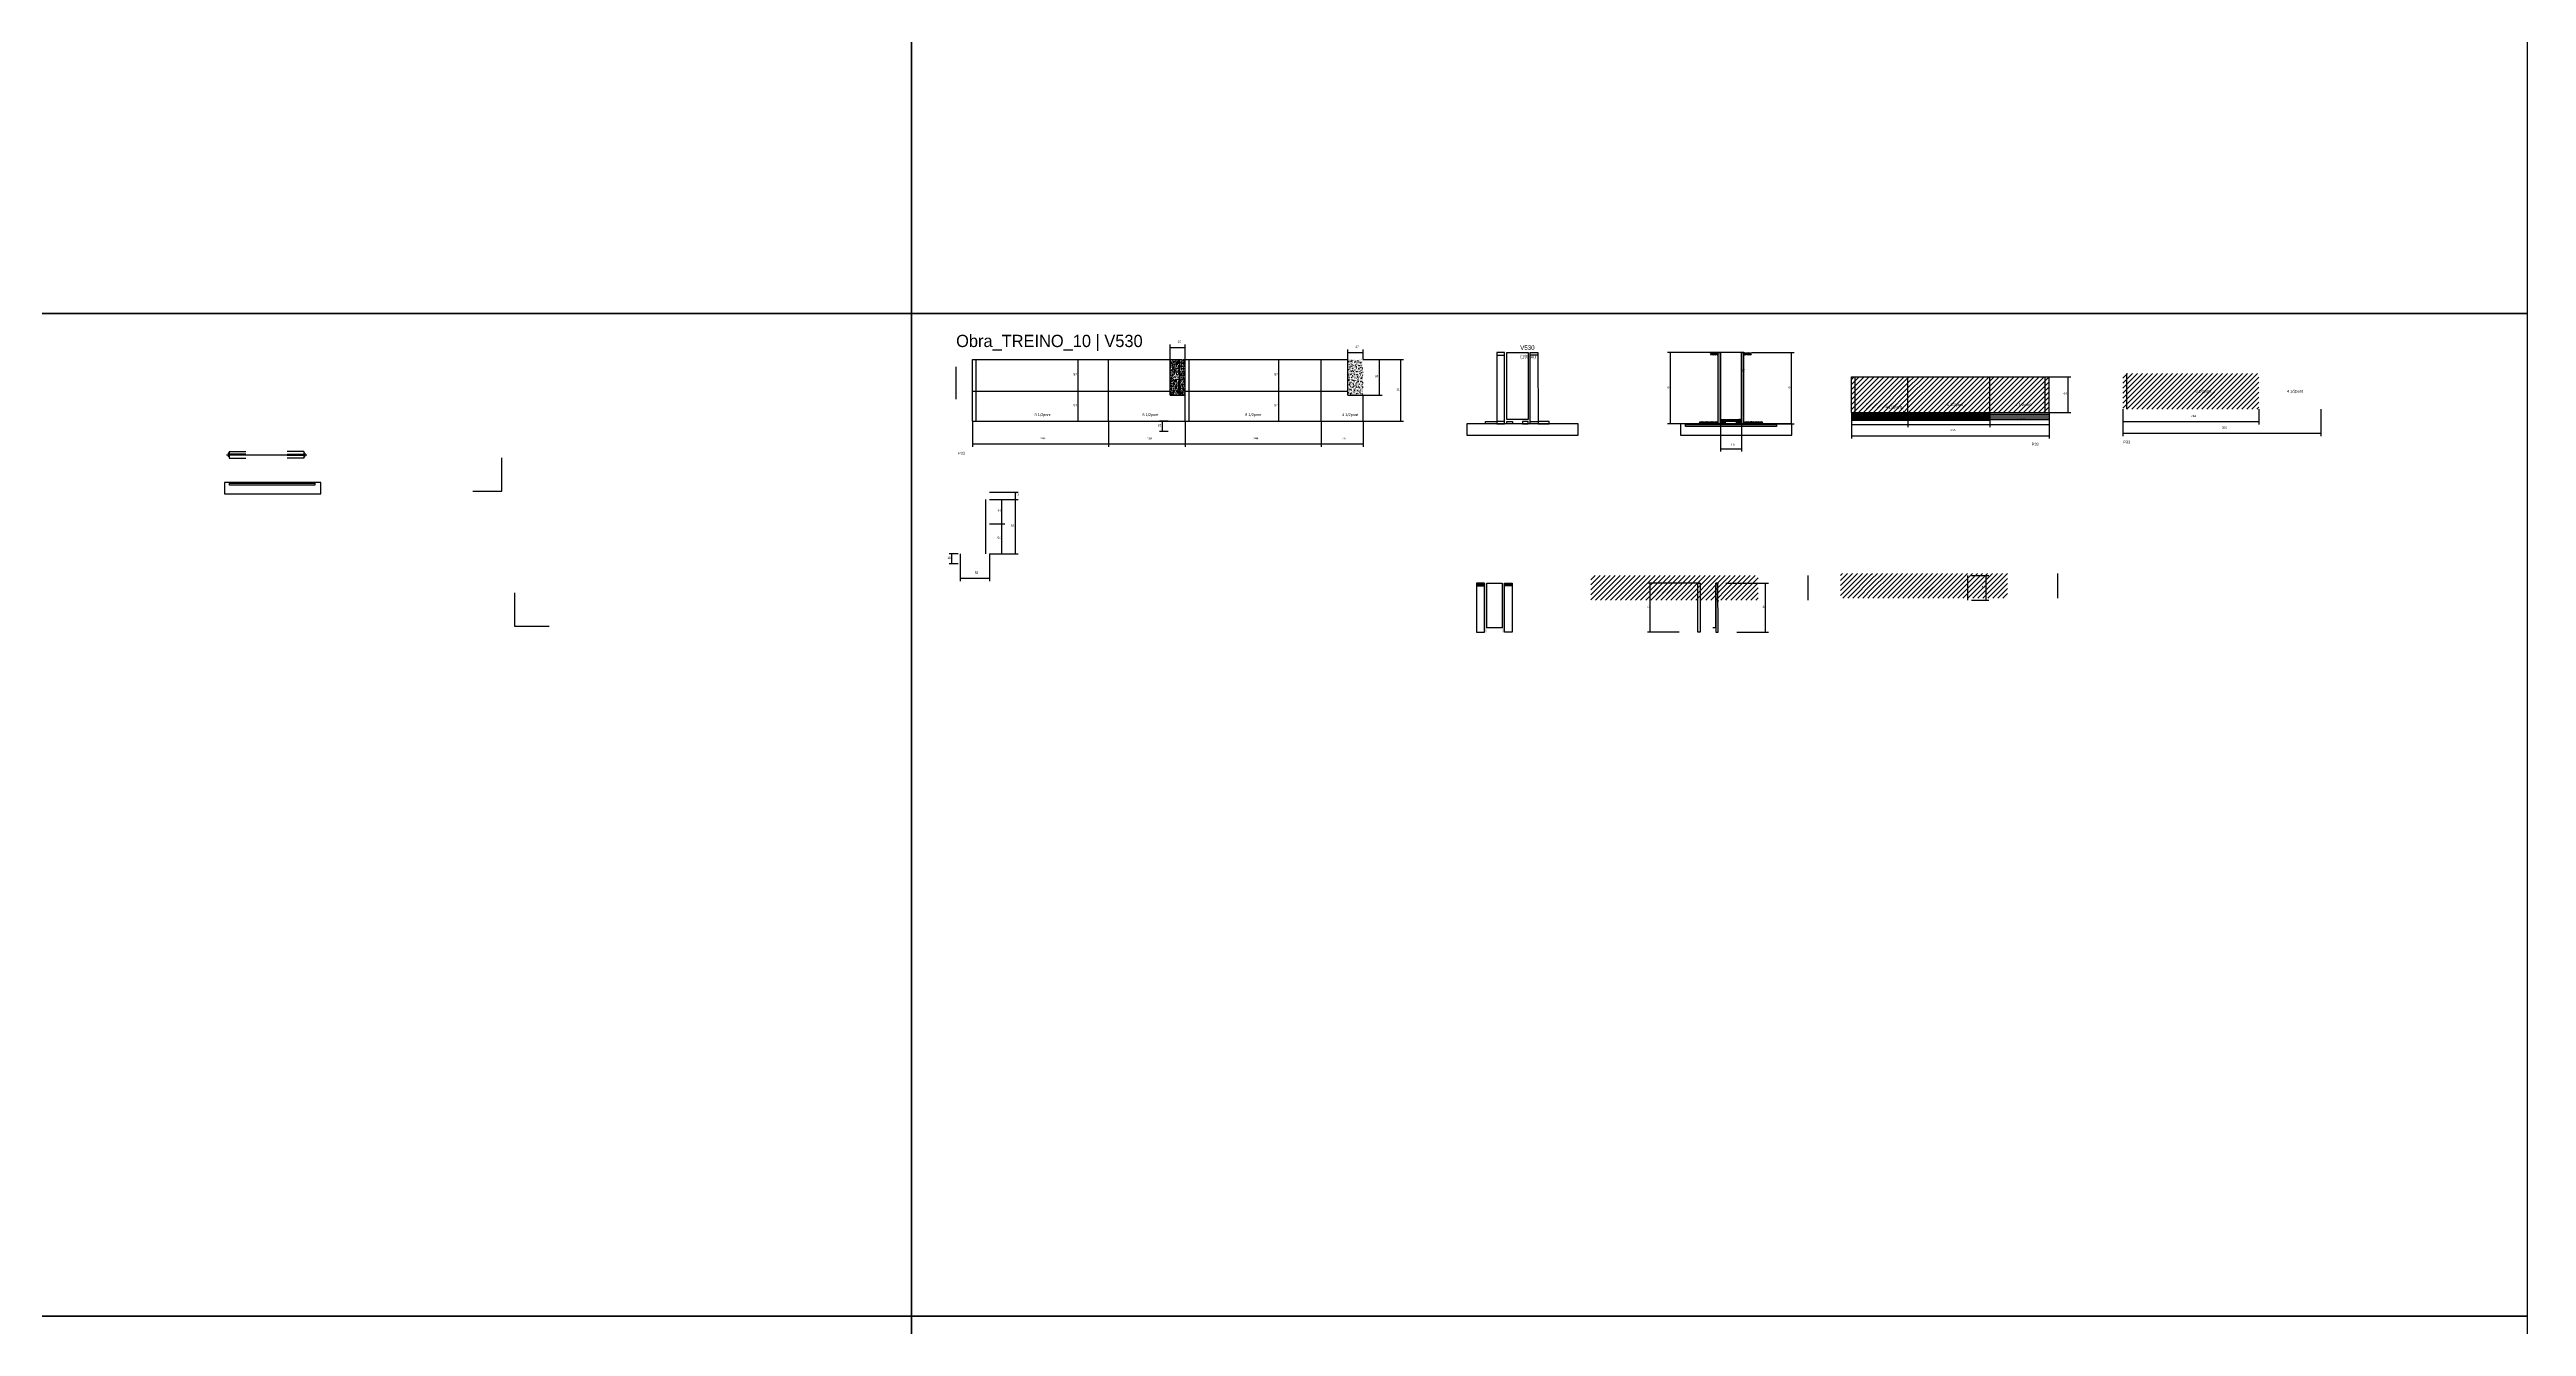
# Model space of a CAD drawing. Header units: metres. Extents: x -41 to 34840, y -36000 to 1848.
# Drawn here: x 12953 to 17398, y -19818 to -17526 of the extents above; entities that cross this region are included whole.
import ezdxf

# ---------------------------------------------------------------- set-up
doc = ezdxf.new("R2010")
doc.units = ezdxf.units.M
for name, color, linetype in [('barrote', 126, 'Continuous'), ('CELL_BORDER', 8, 'Continuous'), ('CONCRETO', 251, 'Continuous'), ('COTA', 4, 'Continuous'), ('Cota Seção (2x)', 4, 'Continuous'), ('Hachura', 253, 'Continuous'), ('LABEL_ID', 3, 'Continuous'), ('Madeira', 126, 'Continuous'), ('NOMENCLATURA', 7, 'Continuous'), ('Painéis', 200, 'Continuous'), ('SARR_2.2x7', 40, 'Continuous'), ('SCO-___-LAJ', 4, 'Continuous'), ('TENSOR', 2, 'Continuous'), ('Texto Seção', 7, 'Continuous')]:
    doc.layers.add(name, color=color, linetype=linetype)

msp = doc.modelspace()

# ---------------------------------------------------------------- hatches: boundary and pattern name
at = {"layer": 'COTA'}
h = msp.add_hatch(dxfattribs=at)
h.set_pattern_fill('AR-CONC', scale=0.03)
h.paths.add_polyline_path([(14964.1, -18146.3), (14991.1, -18146.3), (14991.1, -18082.3), (14964.1, -18082.3)])
h = msp.add_hatch(dxfattribs=at)
h.set_pattern_fill('AR-CONC', scale=0.03)
h.paths.add_polyline_path([(14986.3, -18111.9), (14965.7, -18111.9), (14965.7, -18111.9), (14965.7, -18089.5), (14965.7, -18089.5), (14986.3, -18089.5), (14986.3, -18089.5), (14986.3, -18111.9)])
h = msp.add_hatch(dxfattribs=at)
h.set_pattern_fill('AR-CONC', scale=0.03)
h.paths.add_polyline_path([(15310.1, -18082.3), (15283.1, -18082.3), (15283.1, -18146.3), (15310.1, -18146.3)])
at = {"layer": 'Hachura'}
h = msp.add_hatch(dxfattribs=at)
h.set_pattern_fill('ANSI31', scale=0.5)
h.paths.add_polyline_path([(15947.4, -18074.4), (15947.4, -18070), (15947.4, -18070), (15933.4, -18070), (15933.4, -18070), (15933.4, -18074.4), (15933.4, -18074.4), (15947.4, -18074.4)])
h = msp.add_hatch(color=8, dxfattribs=at)
h.dxf.hatch_style = 1
h.paths.add_polyline_path([(15947.4, -18070), (15951.4, -18070), (15951.4, -18070), (15951.4, -18198), (15951.4, -18198), (15947.4, -18198), (15947.4, -18198), (15947.4, -18070)])
h = msp.add_hatch(color=8, dxfattribs=at)
h.dxf.hatch_style = 1
h.paths.add_polyline_path([(15993.3, -18070), (15989.3, -18070), (15989.3, -18070), (15989.4, -18198), (15989.4, -18198), (15993.4, -18198), (15993.4, -18198), (15993.3, -18070)])
h = msp.add_hatch(dxfattribs=at)
h.set_pattern_fill('ANSI31', scale=0.5)
h.paths.add_polyline_path([(15993.3, -18074.4), (15993.3, -18070), (15993.3, -18070), (16007.3, -18070), (16007.3, -18070), (16007.3, -18074.4), (16007.3, -18074.4), (15993.3, -18074.4)])
h = msp.add_hatch(dxfattribs=at)
h.set_pattern_fill('ANSI31', scale=2)
h.paths.add_polyline_path([(16186.4, -18113.3), (16186.4, -18177.3), (16287.9, -18177.3), (16287.9, -18113.3)])
h = msp.add_hatch(dxfattribs=at)
h.set_pattern_fill('ANSI31', scale=2)
h.paths.add_polyline_path([(16314.9, -18113.3), (16287.9, -18113.3), (16287.9, -18177.3), (16434.9, -18177.3), (16434.9, -18113.3), (16407.9, -18113.3), (16382.4, -18113.3)])
h = msp.add_hatch(dxfattribs=at)
h.set_pattern_fill('ANSI31', scale=2)
h.paths.add_polyline_path([(16541.4, -18113.3), (16434.9, -18113.3), (16434.9, -18177.3), (16541.4, -18177.3)])
h = msp.add_hatch(dxfattribs=at)
h.set_pattern_fill('ANSI31', scale=2)
h.paths.add_polyline_path([(16917.8, -18107.6), (16673.8, -18107.6), (16673.8, -18171.6), (16917.8, -18171.6)])
h = msp.add_hatch(dxfattribs=at)
h.set_pattern_fill('ANSI31', scale=2)
h.paths.add_polyline_path([(16769.5, -18149.9), (16769.5, -18133.8), (16769.5, -18133.8), (16838, -18133.8), (16838, -18133.8), (16838, -18149.9), (16838, -18149.9), (16769.5, -18149.9)])
h = msp.add_hatch(dxfattribs=at)
h.set_pattern_fill('ANSI31', scale=2)
h.paths.add_polyline_path([(16213.8, -18178.4), (16213.8, -18162.2), (16213.8, -18162.2), (16281.9, -18162.2), (16281.9, -18162.2), (16281.9, -18178.4), (16281.9, -18178.4), (16213.8, -18178.4)])
h = msp.add_hatch(dxfattribs=at)
h.set_pattern_fill('ANSI31', scale=2)
h.paths.add_polyline_path([(16324.1, -18173.9), (16324.1, -18157.7), (16324.1, -18157.7), (16392.1, -18157.7), (16392.1, -18157.7), (16392.1, -18173.9), (16392.1, -18173.9), (16324.1, -18173.9)])
h = msp.add_hatch(dxfattribs=at)
h.set_pattern_fill('ANSI31', scale=2)
h.paths.add_polyline_path([(16444.2, -18173.8), (16511.9, -18173.8), (16511.9, -18173.8), (16517.4, -18157.8), (16517.4, -18157.8), (16449.7, -18157.8), (16449.7, -18157.8), (16444.2, -18173.8)])
h = msp.add_hatch(dxfattribs=at)
h.set_pattern_fill('ANSI31', scale=0.5)
h.paths.add_polyline_path([(15913.4, -18198), (15913.4, -18193.6), (15913.4, -18193.6), (15933.4, -18193.6), (15933.4, -18193.6), (15933.4, -18198), (15933.4, -18198), (15913.4, -18198)])
h = msp.add_hatch(dxfattribs=at)
h.set_pattern_fill('ANSI31', scale=0.5)
h.paths.add_polyline_path([(15947.4, -18198), (15947.4, -18193.6), (15947.4, -18193.6), (15933.4, -18193.6), (15933.4, -18193.6), (15933.4, -18198), (15933.4, -18198), (15947.4, -18198)])
h = msp.add_hatch(color=8, dxfattribs=at)
h.dxf.hatch_style = 1
h.paths.add_polyline_path([(15951.4, -18193.6), (15951.4, -18190), (15951.4, -18190), (15989.4, -18190), (15989.4, -18190), (15989.4, -18193.6), (15989.4, -18193.6), (15951.4, -18193.6)])
h = msp.add_hatch(dxfattribs=at)
h.set_pattern_fill('ANSI31', scale=0.5)
h.paths.add_polyline_path([(15951.4, -18198), (15951.4, -18193.6), (15951.4, -18193.6), (15961.4, -18193.6), (15961.4, -18193.6), (15961.4, -18198), (15961.4, -18198), (15951.4, -18198)])
h = msp.add_hatch(dxfattribs=at)
h.set_pattern_fill('ANSI31', scale=0.5)
h.paths.add_polyline_path([(15989.4, -18198), (15989.4, -18193.6), (15989.4, -18193.6), (15979.4, -18193.6), (15979.4, -18193.6), (15979.4, -18198), (15979.4, -18198), (15989.4, -18198)])
h = msp.add_hatch(dxfattribs=at)
h.set_pattern_fill('ANSI31', scale=0.5)
h.paths.add_polyline_path([(15993.4, -18198), (15993.4, -18193.6), (15993.4, -18193.6), (16007.4, -18193.6), (16007.4, -18193.6), (16007.4, -18198), (16007.4, -18198), (15993.4, -18198)])
h = msp.add_hatch(dxfattribs=at)
h.set_pattern_fill('ANSI31', scale=0.5)
h.paths.add_polyline_path([(16027.4, -18198), (16027.4, -18193.6), (16027.4, -18193.6), (16007.4, -18193.6), (16007.4, -18193.6), (16007.4, -18198), (16007.4, -18198), (16027.4, -18198)])
h = msp.add_hatch(dxfattribs=at)
h.set_pattern_fill('ANSI31', scale=0.5)
h.paths.add_polyline_path([(15528, -18488.4), (15528, -18484), (15528, -18484), (15514, -18484), (15514, -18484), (15514, -18488.4), (15514, -18488.4), (15528, -18488.4)])
h = msp.add_hatch(color=8, dxfattribs=at)
h.dxf.hatch_style = 1
h.paths.add_polyline_path([(15528, -18484), (15532, -18484), (15532, -18484), (15532, -18572), (15532, -18572), (15528, -18572), (15528, -18572), (15528, -18484)])
h = msp.add_hatch(color=8, dxfattribs=at)
h.dxf.hatch_style = 1
h.paths.add_polyline_path([(15563.9, -18484), (15559.9, -18484), (15559.9, -18484), (15560, -18572), (15560, -18572), (15564, -18572), (15564, -18572), (15563.9, -18484)])
h = msp.add_hatch(dxfattribs=at)
h.set_pattern_fill('ANSI31', scale=0.5)
h.paths.add_polyline_path([(15563.9, -18488.4), (15563.9, -18484), (15563.9, -18484), (15577.9, -18484), (15577.9, -18484), (15577.9, -18488.4), (15577.9, -18488.4), (15563.9, -18488.4)])
h = msp.add_hatch(dxfattribs=at)
h.set_pattern_fill('ANSI31', scale=2)
h.paths.add_polyline_path([(15963, -18514.2), (15963, -18470.2), (15719, -18470.2), (15719, -18514.2)])
h = msp.add_hatch(dxfattribs=at)
h.set_pattern_fill('ANSI31', scale=2)
h.paths.add_polyline_path([(15803.4, -18502.7), (15803.4, -18486.5), (15803.4, -18486.5), (15872, -18486.5), (15872, -18486.5), (15872, -18502.7), (15872, -18502.7), (15803.4, -18502.7)])
h = msp.add_hatch(dxfattribs=at)
h.set_pattern_fill('ANSI31', scale=2)
h.paths.add_polyline_path([(16019, -18514.2), (16019, -18470.2), (15963, -18470.2), (15963, -18514.2)])
h = msp.add_hatch(dxfattribs=at)
h.set_pattern_fill('ANSI31', scale=2)
h.paths.add_polyline_path([(16166.8, -18466.6), (16166.8, -18510.6), (16222.8, -18510.6), (16222.8, -18466.6)])
h = msp.add_hatch(dxfattribs=at)
h.set_pattern_fill('ANSI31', scale=2)
h.paths.add_polyline_path([(16466.8, -18510.6), (16466.8, -18466.6), (16222.8, -18466.6), (16222.8, -18510.6)])
h = msp.add_hatch(dxfattribs=at)
h.set_pattern_fill('ANSI31', scale=2)
h.paths.add_polyline_path([(16313.8, -18499.1), (16313.8, -18482.9), (16313.8, -18482.9), (16382.3, -18482.9), (16382.3, -18482.9), (16382.3, -18499.1), (16382.3, -18499.1), (16313.8, -18499.1)])

# ---------------------------------------------------------------- linework, layer by layer
for p, q in [((13273.5, -18250.3), (13273.5, -18256.3)), ((13275.5, -18250.3), (13273.5, -18250.3)), ((13275.5, -18256.3), (13273.5, -18256.3)), ((13275.5, -18247.3), (13275.5, -18259.3)), ((13275.5, -18247.3), (13305.5, -18247.3)), ((13305.5, -18252.3), (13275.5, -18252.3)), ((13305.5, -18254.3), (13275.5, -18254.3)), ((13275.5, -18259.3), (13305.5, -18259.3)), ((13409.5, -18247.3), (13379.5, -18247.3)), ((13379.5, -18252.3), (13409.5, -18252.3)), ((13379.5, -18254.3), (13409.5, -18254.3)), ((13409.5, -18259.3), (13379.5, -18259.3)), ((13409.5, -18247.3), (13409.5, -18259.3)), ((13411.5, -18250.3), (13409.5, -18250.3)), ((13409.5, -18256.3), (13411.5, -18256.3)), ((13411.5, -18250.3), (13411.5, -18256.3))]:
    msp.add_line(p, q)
at = {"layer": 'barrote'}
for points in [[(15879.9, -18218), (16079.5, -18218), (16079.5, -18198), (15879.9, -18198)], [(13267.2, -18323.3), (13440.1, -18323.3), (13440.1, -18303.3), (13267.2, -18303.3)]]:
    msp.add_lwpolyline(points, close=True, dxfattribs=at)
at = {"layer": 'CELL_BORDER'}
for points in [[(11600, -18000), (14500, -18000), (14500, -16200), (11600, -16200)], [(14500, -18000), (17400, -18000), (17400, -16200), (14500, -16200)], [(11600, -19800), (14500, -19800), (14500, -18000), (11600, -18000)], [(14500, -19800), (17400, -19800), (17400, -18000), (14500, -18000)], [(11600, -21600), (14500, -21600), (14500, -19800), (11600, -19800)], [(14500, -21600), (17400, -21600), (17400, -19800), (14500, -19800)]]:
    msp.add_lwpolyline(points, close=True, dxfattribs=at)
at = {"layer": 'CONCRETO'}
for points in [[(15568.2, -18070), (15568.2, -18070), (15568.2, -18070), (15568.2, -18070), (15606.2, -18070), (15606.2, -18070), (15606.2, -18070), (15606.2, -18190), (15568.2, -18190), (15568.2, -18070)], [(15951.4, -18190), (15989.4, -18190), (15989.4, -18070), (15951.4, -18070)], [(15532, -18484), (15560, -18484), (15560, -18564), (15532, -18564), (15532, -18484)]]:
    msp.add_lwpolyline(points, close=True, dxfattribs=at)
at = {"layer": 'COTA'}
for p, q in [((14783.7, -18082.3), (14803.7, -18082.3)), ((14798.7, -18139.3), (14798.7, -18082.3)), ((14964.1, -18082.3), (14964.1, -18055.5)), ((14964.1, -18060.5), (14991.1, -18060.5)), ((14964.1, -18082.3), (14985.8, -18082.3)), ((14980.8, -18146.3), (14980.8, -18082.3)), ((14991.1, -18082.3), (14991.1, -18055.5)), ((15137.1, -18082.3), (15164.3, -18082.3)), ((15159.3, -18139.3), (15159.3, -18082.3)), ((15283.1, -18082.3), (15283.1, -18064.6)), ((15283.1, -18069.6), (15310.1, -18069.6)), ((15310.1, -18082.3), (15310.1, -18064.6)), ((15310.1, -18082.3), (15382.8, -18082.3)), ((15310.1, -18082.3), (15344.7, -18082.3)), ((15339.7, -18146.3), (15339.7, -18082.3)), ((15377.8, -18193.3), (15377.8, -18082.3)), ((15951.4, -18070), (15856.7, -18070)), ((15861.7, -18198), (15861.7, -18070)), ((16007.3, -18070), (16083.8, -18070)), ((16078.8, -18198), (16078.8, -18070)), ((16541.4, -18113.3), (16580.4, -18113.3)), ((16575.4, -18177.3), (16575.4, -18113.3)), ((14786.6, -18139.3), (14803.7, -18139.3)), ((14786.6, -18139.3), (14803.7, -18139.3)), ((14798.7, -18193.3), (14798.7, -18139.3)), ((14964.1, -18146.3), (14985.8, -18146.3)), ((15137.1, -18139.3), (15164.3, -18139.3)), ((15144.3, -18139.3), (15164.3, -18139.3)), ((15159.3, -18193.3), (15159.3, -18139.3)), ((15310.1, -18146.3), (15344.7, -18146.3)), ((16186.4, -18177.3), (16186.4, -18203.8)), ((16186.4, -18177.3), (16186.4, -18224.1)), ((16287.9, -18177.3), (16287.9, -18203.8)), ((16287.9, -18177.3), (16287.9, -18203.8)), ((16434.9, -18177.3), (16434.9, -18203.8)), ((16434.9, -18177.3), (16434.9, -18203.8)), ((16541.4, -18177.3), (16580.4, -18177.3)), ((16541.4, -18177.3), (16541.4, -18203.8)), ((16541.4, -18177.3), (16541.4, -18224.1)), ((16673.8, -18171.6), (16673.8, -18198.9)), ((16673.8, -18171.6), (16673.8, -18219.7)), ((16917.8, -18171.6), (16917.8, -18198.9)), ((17028.8, -18171.6), (17028.8, -18219.7)), ((14609.1, -18193.3), (14609.1, -18239)), ((14786.6, -18193.3), (14803.7, -18193.3)), ((14853.1, -18193.3), (14853.1, -18239)), ((14853.1, -18193.3), (14853.1, -18239)), ((14960.6, -18193.3), (14945.1, -18193.3)), ((14960.6, -18211.3), (14945.1, -18211.3)), ((14950.1, -18211.3), (14950.1, -18193.3)), ((14991.1, -18193.3), (14991.1, -18239)), ((14991.1, -18193.3), (14991.1, -18239)), ((15137.1, -18193.3), (15164.3, -18193.3)), ((15235.1, -18193.3), (15235.1, -18239)), ((15235.1, -18193.3), (15235.1, -18239)), ((15310.1, -18193.3), (15310.1, -18239)), ((15310.1, -18193.3), (15382.8, -18193.3)), ((15913.4, -18198), (15856.7, -18198)), ((15951.4, -18193.6), (15951.4, -18247.7)), ((15989.4, -18193.6), (15989.4, -18247.7)), ((16027.4, -18198), (16083.8, -18198)), ((16186.4, -18198.8), (16287.9, -18198.8)), ((16186.4, -18219.1), (16541.4, -18219.1)), ((16287.9, -18198.8), (16434.9, -18198.8)), ((16434.9, -18198.8), (16541.4, -18198.8)), ((16673.8, -18193.9), (16917.8, -18193.9)), ((16673.8, -18214.7), (17028.8, -18214.7)), ((14609.1, -18234), (14853.1, -18234)), ((14853.1, -18234), (14991.1, -18234)), ((14991.1, -18234), (15235.1, -18234)), ((15235.1, -18234), (15310.1, -18234)), ((15951.4, -18242.7), (15989.4, -18242.7)), ((14640, -18320.4), (14691.4, -18320.4)), ((14640, -18333.6), (14691.4, -18333.6)), ((14640, -18333.6), (14691.4, -18333.6)), ((14640, -18333.6), (14667.2, -18333.6)), ((14662.2, -18377.4), (14662.2, -18333.6)), ((14686.4, -18333.6), (14686.4, -18320.4)), ((14686.4, -18431.4), (14686.4, -18333.6)), ((14640, -18377.4), (14667.2, -18377.4)), ((14640, -18377.4), (14667.2, -18377.4)), ((14662.2, -18431.4), (14662.2, -18377.4)), ((14583.5, -18431.4), (14567.2, -18431.4)), ((14572.2, -18449.4), (14572.2, -18431.4)), ((14587, -18431.4), (14587, -18480.1)), ((14640, -18431.4), (14640, -18480.1)), ((14640, -18431.4), (14691.4, -18431.4)), ((14640, -18431.4), (14667.2, -18431.4)), ((14583.5, -18449.4), (14567.2, -18449.4)), ((14587, -18475.1), (14640, -18475.1)), ((15915.2, -18484), (15820.5, -18484)), ((15825.5, -18572), (15825.5, -18484)), ((15961.1, -18484), (16037.6, -18484)), ((16032.6, -18572), (16032.6, -18484)), ((16402.2, -18470.2), (16433.4, -18470.2)), ((16428.4, -18514.2), (16428.4, -18470.2)), ((16402.2, -18514.2), (16433.4, -18514.2)), ((15877.2, -18572), (15820.5, -18572)), ((15981.2, -18572), (16037.6, -18572))]:
    msp.add_line(p, q, dxfattribs=at)
at = {"layer": 'Cota Seção (2x)'}
for p, q in [((15989.3, -18190), (15989.3, -18070)), ((15989.3, -18070), (15994.3, -18070)), ((15989.4, -18190), (15984.3, -18190)), ((15943.1, -18564), (15943.1, -18484)), ((15943.1, -18484), (15948.1, -18484)), ((15943.2, -18564), (15938.1, -18564))]:
    msp.add_line(p, q, dxfattribs=at)
at = {"layer": 'Madeira'}
for points in [[(15564.2, -18074.4), (15564.2, -18070), (15550.2, -18070), (15550.2, -18074.4)], [(15564.2, -18070), (15550.2, -18070), (15550.2, -18198), (15564.2, -18198)], [(15610.1, -18074.4), (15610.1, -18070), (15624.1, -18070), (15624.1, -18074.4)], [(15610.1, -18070), (15624.1, -18070), (15624.2, -18198), (15610.2, -18198)], [(15496.7, -18218), (15696.3, -18218), (15696.3, -18198), (15496.7, -18198)], [(15530.2, -18198), (15530.2, -18193.6), (15550.2, -18193.6), (15550.2, -18198)], [(15564.2, -18198), (15564.2, -18193.6), (15550.2, -18193.6), (15550.2, -18198)], [(15568.2, -18198), (15568.2, -18193.6), (15578.2, -18193.6), (15578.2, -18198)], [(15606.2, -18198), (15606.2, -18193.6), (15596.2, -18193.6), (15596.2, -18198)], [(15610.2, -18198), (15610.2, -18193.6), (15624.2, -18193.6), (15624.2, -18198)], [(15644.2, -18198), (15644.2, -18193.6), (15624.2, -18193.6), (15624.2, -18198)], [(15528, -18488.4), (15528, -18484), (15514, -18484), (15514, -18488.4)], [(15528, -18484), (15514, -18484), (15514, -18572), (15528, -18572)], [(15563.9, -18488.4), (15563.9, -18484), (15577.9, -18484), (15577.9, -18488.4)], [(15563.9, -18484), (15577.9, -18484), (15578, -18572), (15564, -18572)]]:
    msp.add_lwpolyline(points, close=True, dxfattribs=at)
at = {"layer": 'NOMENCLATURA'}
for p, q in [((13764.5, -18319), (13764.5, -18258.6)), ((13712.6, -18319), (13764.5, -18319)), ((13788.3, -18561.6), (13788.3, -18501.2)), ((13849.7, -18561.6), (13788.3, -18561.6))]:
    msp.add_line(p, q, dxfattribs=at)
at = {"layer": 'Painéis'}
for p, q in [((14609.1, -18082.3), (14964.1, -18082.3)), ((14609.1, -18193.3), (14609.1, -18082.3)), ((14853.1, -18193.3), (14853.1, -18082.3)), ((14964.1, -18146.3), (14964.1, -18082.3)), ((14991.1, -18082.3), (15283.1, -18082.3)), ((14991.1, -18193.3), (14991.1, -18082.3)), ((15235.1, -18193.3), (15235.1, -18082.3)), ((15283.1, -18146.3), (15283.1, -18082.3)), ((15951.4, -18198), (15951.4, -18070)), ((15989.3, -18198), (15989.3, -18070)), ((16186.4, -18113.3), (16287.9, -18113.3)), ((16186.4, -18177.3), (16186.4, -18113.3)), ((16287.9, -18113.3), (16314.9, -18113.3)), ((16287.9, -18177.3), (16287.9, -18113.3)), ((16314.9, -18113.3), (16382.4, -18113.3)), ((16382.4, -18113.3), (16407.9, -18113.3)), ((16407.9, -18113.3), (16434.9, -18113.3)), ((16434.9, -18113.3), (16541.4, -18113.3)), ((16434.9, -18177.3), (16434.9, -18113.3)), ((16541.4, -18177.3), (16541.4, -18113.3)), ((14609.1, -18139.3), (14964.1, -18139.3)), ((14964.1, -18146.3), (14991.1, -18146.3)), ((14991.1, -18139.3), (15283.1, -18139.3)), ((15283.1, -18146.3), (15310.1, -18146.3)), ((15310.1, -18193.3), (15310.1, -18146.3)), ((16186.4, -18177.3), (16541.4, -18177.3)), ((14609.1, -18193.3), (15310.1, -18193.3)), ((15951.4, -18190), (15989.4, -18190)), ((15951.4, -18193.6), (15951.4, -18190)), ((15989.4, -18193.6), (15989.4, -18190))]:
    msp.add_line(p, q, dxfattribs=at)
for points in [[(15947.4, -18070), (15951.4, -18070), (15951.4, -18198), (15947.4, -18198)], [(15993.3, -18070), (15989.3, -18070), (15989.4, -18198), (15993.4, -18198)], [(15951.4, -18193.6), (15951.4, -18190), (15989.4, -18190), (15989.4, -18193.6)], [(15911.2, -18484), (15915.2, -18484), (15915.2, -18572), (15911.2, -18572)], [(15947.1, -18484), (15943.1, -18484), (15943.2, -18572), (15947.2, -18572)]]:
    msp.add_lwpolyline(points, close=True, dxfattribs=at)
at = {"layer": 'SARR_2.2x7'}
for p, q in [((14616.1, -18193.3), (14616.1, -18082.3)), ((14998.1, -18193.3), (14998.1, -18082.3)), ((14580, -18153.3), (14580, -18095.5)), ((16193.4, -18177.3), (16193.4, -18113.3)), ((16534.4, -18177.3), (16534.4, -18113.3)), ((16680.8, -18171.6), (16680.8, -18107.6)), ((16187.4, -18179.1), (16286.9, -18179.1)), ((16187.4, -18180.9), (16286.9, -18180.9)), ((16187.4, -18182.6), (16286.9, -18182.6)), ((16187.4, -18184.4), (16286.9, -18184.4)), ((16187.4, -18186.2), (16286.9, -18186.2)), ((16187.4, -18188), (16286.9, -18188)), ((16187.4, -18189.7), (16286.9, -18189.7)), ((16187.4, -18191.5), (16286.9, -18191.5)), ((16288.9, -18179.6), (16433.9, -18179.6)), ((16288.9, -18181.9), (16433.9, -18181.9)), ((16288.9, -18184.2), (16433.9, -18184.2)), ((16288.9, -18186.4), (16433.9, -18186.4)), ((16288.9, -18188.7), (16433.9, -18188.7)), ((16288.9, -18191), (16433.9, -18191)), ((16435.9, -18180.5), (16540.4, -18180.5)), ((16435.9, -18183.7), (16540.4, -18183.7)), ((16435.9, -18186.9), (16540.4, -18186.9)), ((16435.9, -18190.1), (16540.4, -18190.1)), ((14633, -18431.4), (14633, -18333.6)), ((16109.2, -18514.2), (16109.2, -18470.2)), ((16395.2, -18514.2), (16395.2, -18470.2)), ((16557, -18510.6), (16557, -18466.6))]:
    msp.add_line(p, q, dxfattribs=at)
at = {"layer": 'SCO-___-LAJ'}
for points in [[(15888.9, -18199.3), (16052.2, -18199.3), (16052.2, -18202.5), (15888.9, -18202.5)], [(13276.2, -18304.6), (13429.5, -18304.6), (13429.5, -18307.8), (13276.2, -18307.8)]]:
    msp.add_lwpolyline(points, close=True, dxfattribs=at)
at = {"layer": 'TENSOR'}
msp.add_line((13270.5, -18253.3), (13414.8, -18253.3), dxfattribs=at)

# ---------------------------------------------------------------- texts
at = {"layer": 'COTA'}
for s, p in [('27', (14977.6, -18052.5)), ('27', (15296.6, -18061.6)), ('57', (14790.6, -18110.8)), ('64', (14972.7, -18114.3)), ('57', (15151.2, -18110.8)), ('64', (15331.6, -18114.3)), ('111', (15369.8, -18137.8)), ('64', (15856.2, -18134)), ('64', (16073.3, -18134)), ('54', (14790.6, -18166.3)), ('54', (15151.2, -18166.3)), ('64', (16567.3, -18145.3)), ('244', (14731.1, -18225.9)), ('138', (14922.1, -18225.8)), ('18', (14942, -18202.3)), ('244', (15113.1, -18225.9)), ('75', (15272.6, -18225.9)), ('102', (16237.1, -18190.7)), ('147', (16361.4, -18190.8)), ('355', (16363.9, -18210.9)), ('106', (16488.1, -18190.7)), ('244', (16795.8, -18185.8)), ('355', (16851.3, -18206.5)), ('19', (15970.4, -18237.2)), ('44', (14654, -18355.5)), ('13', (14686.4, -18327)), ('54', (14654.1, -18404.4)), ('98', (14678.3, -18382.5)), ('18', (14564.1, -18440.4)), ('53', (14613.5, -18466.9)), ('44', (16420.3, -18492.2)), ('44', (15820, -18528)), ('44', (16027.1, -18528))]:
    msp.add_text(s, height=4, dxfattribs=at).set_placement(p)
at = {"layer": 'Cota Seção (2x)'}
for s, p in [('60', (15989.3, -18104)), ('40', (15943.1, -18518))]:
    msp.add_text(s, height=4, dxfattribs=at).set_placement(p)
at = {"layer": 'LABEL_ID'}
msp.add_text('Obra_TREINO_10 | V530', height=22, dxfattribs=at).set_placement((14580, -18060))
at = {"layer": 'NOMENCLATURA'}
for s, p in [('8 1/2pont', (14720.7, -18184)), ('6 1/2pont', (14914.3, -18184)), ('8 1/2pont', (15098.7, -18184)), ('4 1/2pont', (15272.6, -18184)), ('4 1/2pont', (16247.8, -18170.3)), ('6 1/2pont', (16358.1, -18165.8)), ('4 1/2pont', (16480.8, -18165.8)), ('8 1/2pont', (16803.7, -18141.8)), ('4 1/2pont', (16968.1, -18141.8)), ('P33', (14583.6, -18253.1)), ('P33', (16510.2, -18236.9)), ('P33', (16674.6, -18233.1))]:
    msp.add_text(s, height=5, dxfattribs=at).set_placement(p)
at = {"layer": 'Texto Seção'}
for s, height, p in [('V530', 8, (15592.2, -18065)), ('(19x60)', 6, (15592.2, -18080))]:
    msp.add_text(s, height=height, dxfattribs=at).set_placement(p)

doc.saveas('drawing.dxf')
